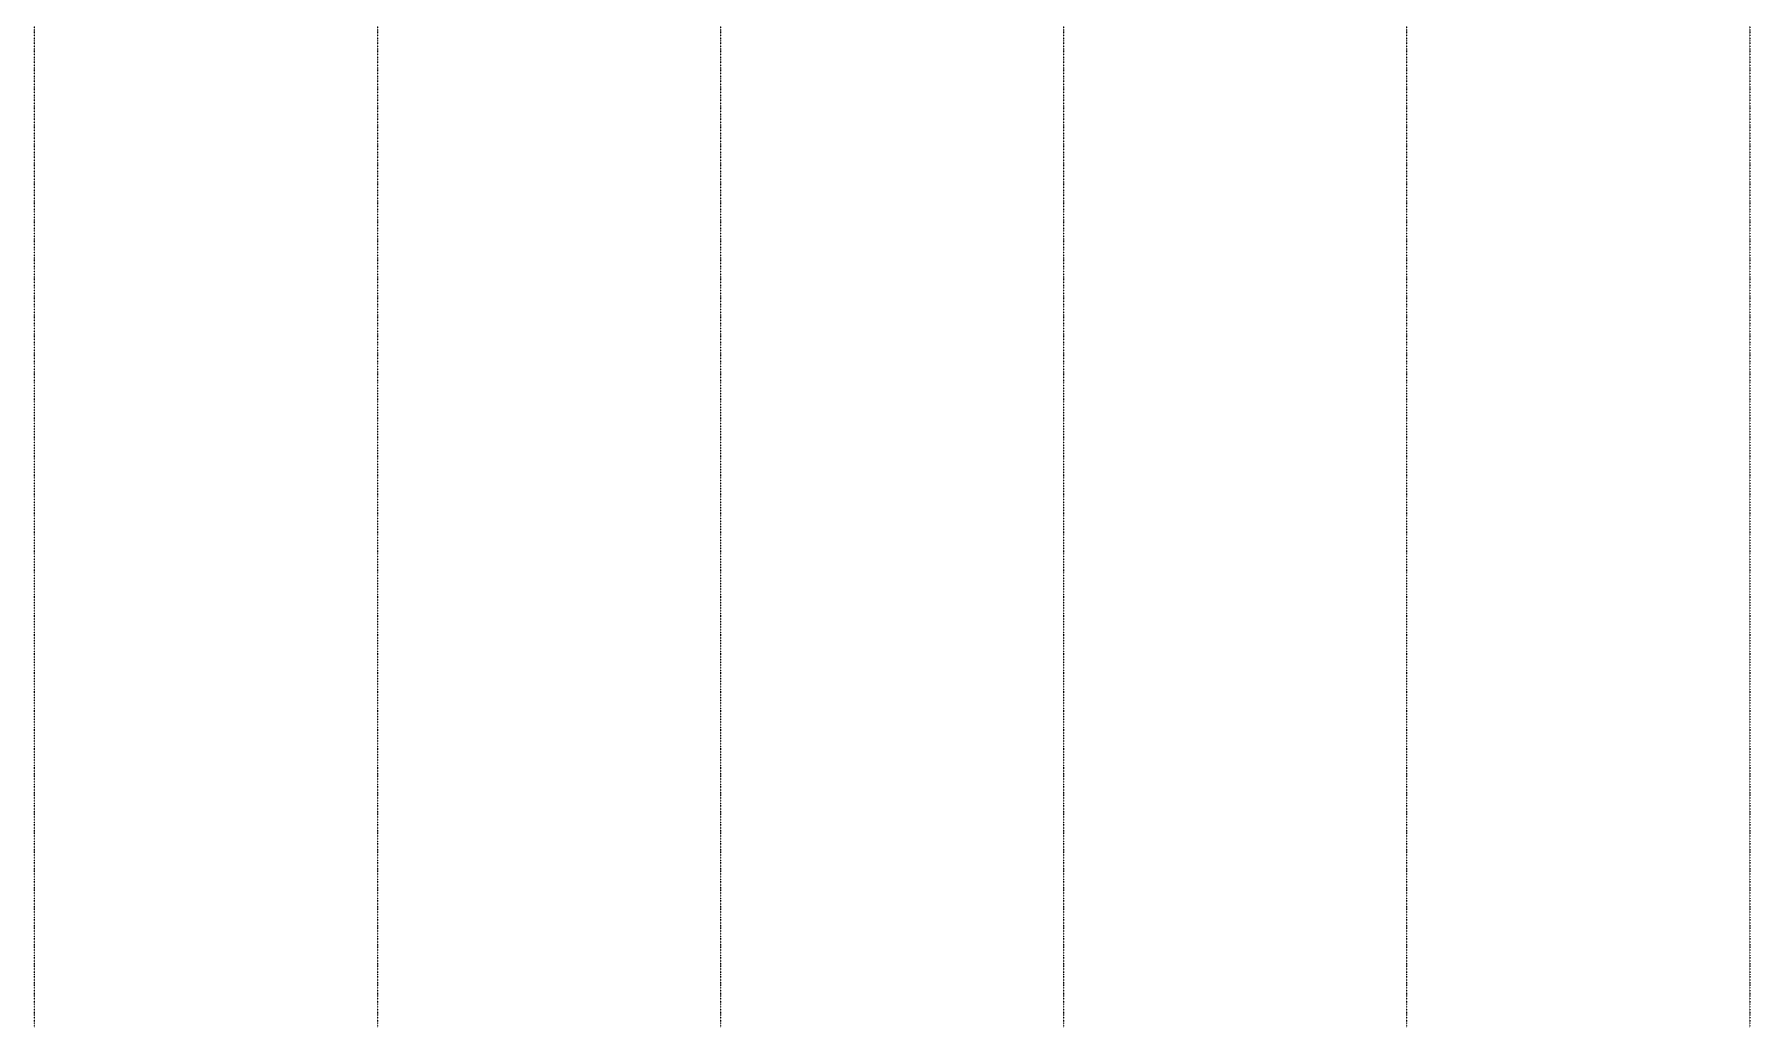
# Model space of a CAD drawing. Extents: x -32000 to 401936, y -48083 to 131250.
# Drawn here: x 201600 to 243600, y -29000 to -4689 of the extents above; entities that cross this region are included whole.
import ezdxf

# ---------------------------------------------------------------- set-up
doc = ezdxf.new("R2010")
doc.units = 0
doc.header["$LTSCALE"] = 10
doc.linetypes.add('H12PL4$0$JJP_三點線', pattern=[0.9, 0.3, -0.15, 0, -0.15, 0, -0.15, 0, -0.15])
doc.linetypes.add('XFM7P40ICA$0$H12PL4$0$JJP_三點線', pattern=[0.9, 0.3, -0.15, 0, -0.15, 0, -0.15, 0, -0.15])
doc.layers.add('H12PL4$0$S-GRID', color=252, linetype='Continuous')
doc.layers.add('XFM7P40ICA$0$H12PL4$0$S-GRID', color=252, linetype='Continuous')

# ---------------------------------------------------------------- blocks, each defined once
blk = doc.blocks.new('XFM7P40ICA$0$H12PL4')
at = {"layer": 'XFM7P40ICA$0$H12PL4$0$S-GRID', "linetype": 'XFM7P40ICA$0$H12PL4$0$JJP_三點線', "lineweight": 0}
for p, q in [((201600, 128250), (201600, -28000)), ((210000, 128250), (210000, -28000)), ((218400, 128250), (218400, -28000)), ((226800, 128250), (226800, -28000)), ((235200, 128250), (235200, -28000)), ((243600, 128250), (243600, -28000)), ((201600, -28000), (201600, -29000)), ((210000, -28000), (210000, -29000)), ((218400, -28000), (218400, -29000)), ((226800, -28000), (226800, -29000)), ((235200, -28000), (235200, -29000)), ((243600, -28000), (243600, -29000))]:
    blk.add_line(p, q, dxfattribs=at)
blk = doc.blocks.new('XFM7P40ICA')
blk.add_blockref('XFM7P40ICA$0$H12PL4', (0, 0))
blk = doc.blocks.new('H12PL4')
at = {"layer": 'H12PL4$0$S-GRID', "linetype": 'H12PL4$0$JJP_三點線', "lineweight": 0}
for p, q in [((201600, 128250), (201600, -28000)), ((210000, 128250), (210000, -28000)), ((218400, 128250), (218400, -28000)), ((226800, 128250), (226800, -28000)), ((235200, 128250), (235200, -28000)), ((243600, 128250), (243600, -28000)), ((201600, -28000), (201600, -29000)), ((210000, -28000), (210000, -29000)), ((218400, -28000), (218400, -29000)), ((226800, -28000), (226800, -29000)), ((235200, -28000), (235200, -29000)), ((243600, -28000), (243600, -29000))]:
    blk.add_line(p, q, dxfattribs=at)

msp = doc.modelspace()

# ---------------------------------------------------------------- block references
msp.add_blockref('XFM7P40ICA', (0, 0))

# ---------------------------------------------------------------- next in the draw order: block references
msp.add_blockref('H12PL4', (0, 0))

doc.saveas('drawing.dxf')
